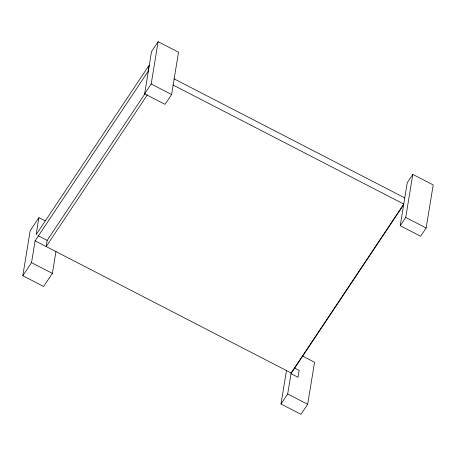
<?xml version="1.0" encoding="UTF-8"?>
<svg xmlns="http://www.w3.org/2000/svg" width="456" height="456" viewBox="0 0 456 456"><rect width="100%" height="100%" fill="white"/><g stroke="black" fill="none" stroke-linecap="round" stroke-linejoin="round"><path stroke-width="0.68" d="M55.94 251.592L52.372 273.389L43.639 286.482L22.8 275.726L30.17 230.73L38.902 217.637L45.218 220.898M22.8 275.726L31.532 262.633L35.101 240.842L148.092 71.421L149.101 65.271L36.109 234.686L38.902 217.637M145.185 93.429L47.167 240.392L46.159 246.548L147.339 94.842M144.62 93.833L151.546 51.528L158.118 41.678L178.53 52.212L171.604 94.517L165.032 104.367L144.62 93.833L151.192 83.984L158.118 41.678M302.066 355.8L314.554 362.246L307.669 404.295L300.983 414.322L280.993 404.01L286.505 370.369M280.993 404.01L287.685 393.978L291.127 372.957L403.765 204.066L407.271 182.656L412.788 174.386L433.2 184.919L426.149 227.994L420.632 236.265L400.22 225.731L403.651 204.755L291.013 373.646L298.03 377.272L299.153 370.426L294.473 368.009M400.22 225.731L405.732 217.461L412.788 174.386M174.015 78.831L404.774 197.91M173.006 84.987L403.765 204.066M151.192 83.984L171.604 94.517M405.732 217.461L426.149 227.994M37.951 235.638L47.167 240.392M35.101 240.842L291.127 372.957M287.685 393.978L307.669 404.295M31.532 262.633L52.372 273.389"/></g></svg>
